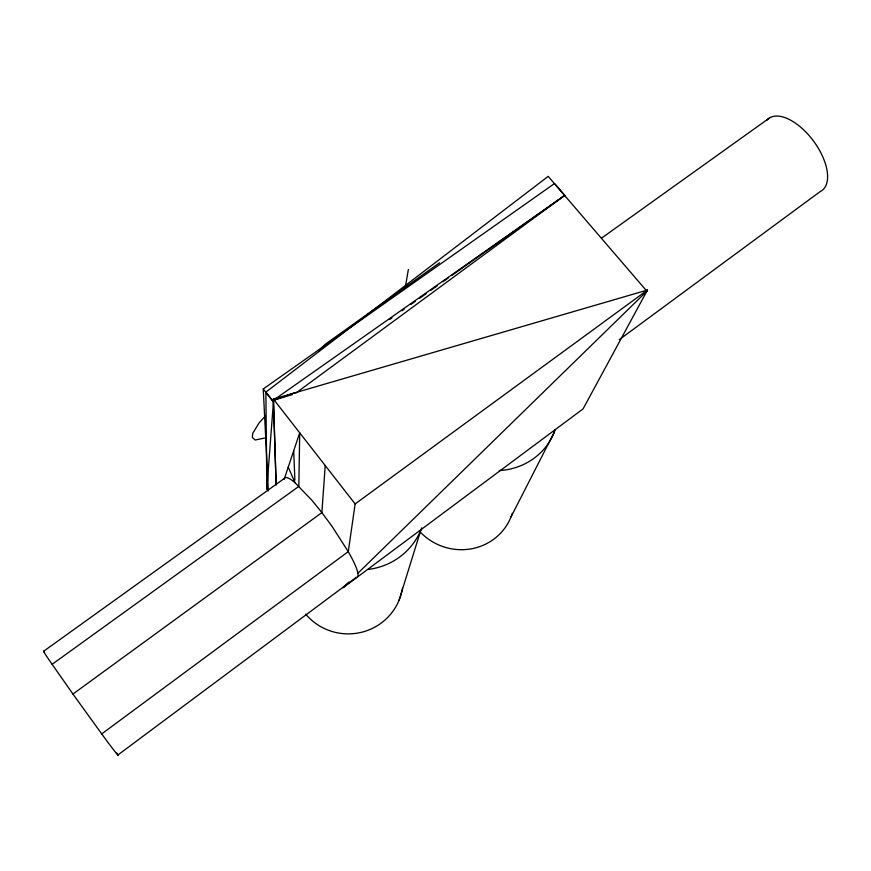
<?xml version="1.0" encoding="UTF-8"?>
<svg xmlns="http://www.w3.org/2000/svg" width="871" height="871" viewBox="0 0 871 871"><rect width="100%" height="100%" fill="white"/><g stroke="black" fill="none" stroke-linecap="round" stroke-linejoin="round"><path stroke-width="1.31" d="M276.129 485.147L273.407 399.081L647.491 290.032L583.069 408.891L343.065 587.729L348.901 582.024M325.21 465.528L321.889 512.605L331.742 525.932L348.433 551.909A61.395 9.537 54 0 1 356.108 577.506L117.977 754.917M295.9 393.039L564.767 195.376L554.533 183.52L263.249 388.967L268.355 490.939L266.842 488.99L273.429 401.912L265.884 392.102L548.197 176.367L646.87 291.175L357.665 573.466M647.491 290.032L355.139 503.928L348.269 551.626L101.711 733.905M405.407 286.711L408.368 269.542M399.027 600.337L420.813 530.21M284.142 479.377L299.711 432.822L298.829 486.388L52.097 664.323M511.027 516.895L554.272 432.19M265.22 416.142L258.97 423.077L252.732 433.344L252.307 437.384L255.149 440.018L264.599 438.059M318.492 351.013L325.721 343.914L439.55 262.792M619.216 339.701L820.155 191.587A44.78 22.57 53.5 0 0 813.296 140.743A44.78 22.57 53.5 0 0 766.883 120.198M116.812 752.98A64.029 1.056 54.4 0 1 101.918 734.177L72.946 694.045L321.889 512.605L312.003 500.39L294.997 482.73A61.395 9.537 54 0 0 285.438 477.656L43.55 651.312M601.567 238.121L769.583 117.901M389.74 319.45L391.961 317.882M401.923 310.816L404.144 309.249M410.785 304.534L415.217 301.388M419.648 298.252L426.3 293.538M430.731 290.402L437.373 285.688M442.914 281.758L448.456 277.838M451.777 275.476L564.767 195.376L273.374 400.279L292.286 394.607M273.374 400.279L294.812 392.843M644.344 291.916L646.87 291.175M263.249 388.967L273.429 401.912M355.139 503.928L273.407 399.081L276.118 484.134M72.946 694.045L49.016 659.848A64.029 1.056 54.4 0 1 44.617 652.335M288.247 467.085L294.997 482.73M293.701 450.797L294.888 480.073M265.884 392.102L266.842 488.99M402.5 587.925A55.036 54.176 5.6 0 1 362.772 631.965A55.036 54.176 5.6 0 1 305.634 614.066M512.29 513.346A55.036 52.935 22.5 0 1 420.225 532.029M555.219 429.653A65.826 62.157 20.2 0 1 499.301 470.569M421.749 527.815A66.12 64.149 7.8 0 1 368.204 569.416"/></g></svg>
